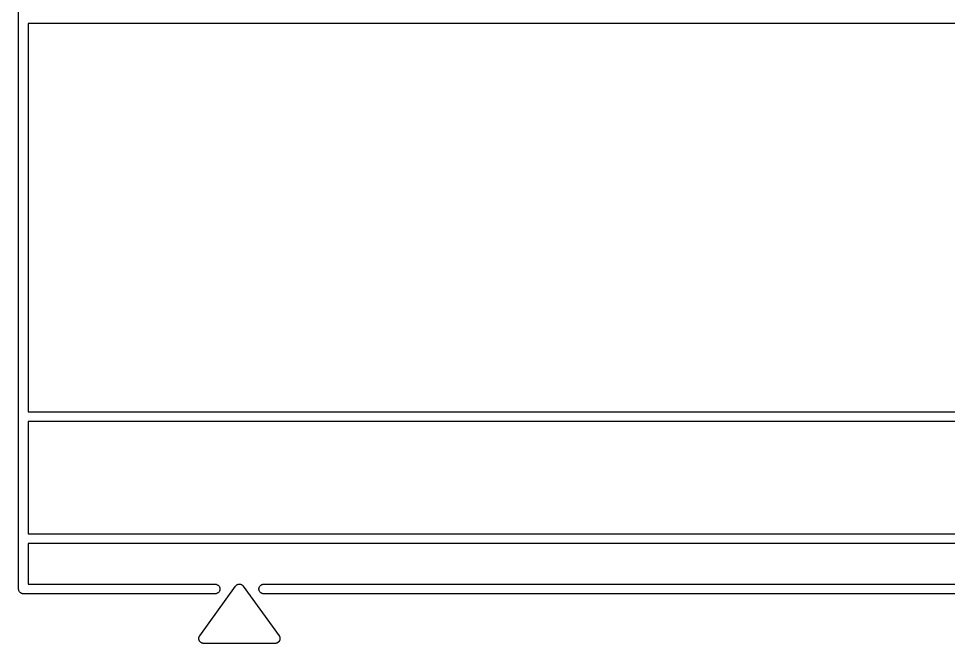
# Model space of a CAD drawing. Header units: metres. Extents: x 89 to 153, y -105 to 4.
# Drawn here: x 95.35 to 106.8, y -105.39 to -97.7 of the extents above; entities that cross this region are included whole.
import ezdxf

# ---------------------------------------------------------------- set-up
doc = ezdxf.new("R2010")
doc.units = ezdxf.units.M

msp = doc.modelspace()

# ---------------------------------------------------------------- linework, layer by layer
for points in [[(131.145, -104.16), (95.465, -104.16), (95.465, -104.16), (95.465, -104.16), (95.465, -104.16), (95.465, -104.16), (95.465, -104.16), (95.465, -104.16), (95.465, -104.16), (95.465, -104.16), (95.465, -104.16), (95.465, -104.16), (95.465, -104.16), (95.465, -104.16), (95.465, -104.16), (95.465, -104.16), (95.465, -104.16), (95.465, -104.16), (95.465, -104.16), (95.465, -104.16), (95.465, -104.16), (95.465, -104.16), (95.465, -104.16), (95.465, -104.16), (95.465, -104.16), (95.465, -104.16), (95.465, -104.16), (95.465, -104.16), (95.465, -104.16), (95.465, -104.16), (95.465, -104.16), (95.465, -104.16), (95.465, -104.16), (95.465, -104.16), (95.465, -104.16), (95.465, -104.16), (95.465, -104.16), (95.465, -104.16), (95.465, -104.16), (95.465, -104.16), (95.465, -104.16), (95.465, -104.16), (95.465, -104.16), (95.465, -104.16), (95.465, -104.16), (95.465, -104.16), (95.465, -104.16), (95.465, -104.16), (95.465, -104.16), (95.465, -104.16), (95.465, -104.16), (95.465, -104.16), (95.465, -104.16), (95.465, -104.16), (95.465, -104.16), (95.465, -104.16), (95.465, -104.16), (95.465, -104.16), (95.465, -104.16), (95.465, -104.16), (95.465, -104.16), (95.465, -104.16), (95.465, -104.16), (95.465, -104.16), (95.465, -104.16), (95.465, -104.16), (95.465, -104.16), (95.465, -104.16), (95.465, -104.16), (95.465, -104.16), (95.465, -104.16), (95.465, -104.16), (95.465, -104.16), (95.465, -104.16), (95.465, -104.16), (95.465, -104.16), (95.465, -104.16), (95.465, -104.16), (95.465, -104.16), (95.465, -104.16), (95.465, -104.16), (95.465, -104.16), (95.465, -104.16), (95.465, -104.16), (95.465, -104.16), (95.465, -104.16), (95.465, -104.16), (95.465, -104.16), (95.465, -104.16), (95.465, -104.16), (95.465, -104.16), (95.465, -104.16), (95.465, -104.16), (95.465, -104.16), (95.465, -104.16), (95.465, -104.16), (95.465, -104.16), (95.465, -104.16), (95.465, -104.16), (95.465, -104.66), (95.465, -104.66), (95.465, -104.66), (95.465, -104.66), (95.465, -104.66), (95.465, -104.66), (95.465, -104.66), (95.465, -104.66), (95.465, -104.66), (95.465, -104.66), (95.465, -104.66), (95.465, -104.66), (95.465, -104.66), (95.465, -104.66), (95.465, -104.66), (95.465, -104.66), (95.465, -104.66), (95.465, -104.66), (95.465, -104.66), (95.465, -104.66), (95.465, -104.66), (95.465, -104.66), (95.465, -104.66), (95.465, -104.66), (95.465, -104.66), (95.465, -104.66), (95.465, -104.66), (95.465, -104.66), (95.465, -104.66), (95.465, -104.66), (95.465, -104.66), (95.465, -104.66), (95.465, -104.66), (95.465, -104.66), (95.465, -104.66), (95.465, -104.66), (95.465, -104.66), (95.465, -104.66), (95.465, -104.66), (95.465, -104.66), (95.465, -104.66), (95.465, -104.66), (95.465, -104.66), (95.465, -104.66), (95.465, -104.66), (95.465, -104.66), (95.465, -104.66), (95.465, -104.66), (95.465, -104.66), (95.465, -104.66), (95.465, -104.66), (95.465, -104.66), (95.465, -104.66), (95.465, -104.66), (95.465, -104.66), (95.465, -104.66), (95.465, -104.66), (95.465, -104.66), (95.465, -104.66), (95.465, -104.66), (95.465, -104.66), (95.465, -104.66), (95.465, -104.66), (95.465, -104.66), (95.465, -104.66), (95.465, -104.66), (95.465, -104.66), (95.465, -104.66), (95.465, -104.66), (95.465, -104.66), (95.465, -104.66), (95.465, -104.66), (95.465, -104.66), (95.465, -104.66), (95.465, -104.66), (95.465, -104.66), (95.465, -104.66), (95.465, -104.66), (95.465, -104.66), (95.465, -104.66), (95.465, -104.66), (95.465, -104.66), (95.465, -104.66), (95.465, -104.66), (95.465, -104.66), (95.465, -104.66), (95.465, -104.66), (95.465, -104.66), (95.465, -104.66), (95.465, -104.66), (95.465, -104.66), (95.465, -104.66), (95.465, -104.66), (95.465, -104.66), (95.465, -104.66), (95.465, -104.66), (95.465, -104.66), (95.465, -104.66), (97.765, -104.66), (97.771, -104.661), (97.777, -104.662), (97.782, -104.663), (97.788, -104.665), (97.793, -104.667), (97.798, -104.671), (97.803, -104.674), (97.807, -104.678), (97.811, -104.682), (97.814, -104.687), (97.818, -104.692), (97.82, -104.697), (97.822, -104.703), (97.823, -104.708), (97.824, -104.714), (97.825, -104.72), (97.824, -104.726), (97.823, -104.732), (97.822, -104.737), (97.82, -104.743), (97.818, -104.748), (97.814, -104.753), (97.811, -104.758), (97.807, -104.762), (97.803, -104.766), (97.798, -104.769), (97.793, -104.773), (97.788, -104.775), (97.782, -104.777), (97.777, -104.778), (97.771, -104.779), (97.765, -104.78), (95.405, -104.78), (95.399, -104.779), (95.393, -104.778), (95.388, -104.777), (95.382, -104.775), (95.377, -104.773), (95.372, -104.769), (95.367, -104.766), (95.363, -104.762), (95.359, -104.758), (95.356, -104.753), (95.352, -104.748), (95.35, -104.743), (95.348, -104.737), (95.347, -104.732), (95.346, -104.726), (95.345, -104.72), (95.345, -94.68)], [(95.465, -97.76), (95.465, -97.76), (95.465, -97.76), (95.465, -97.76), (95.465, -97.76), (95.465, -97.76), (95.465, -97.76), (95.465, -97.76), (95.465, -97.76), (95.465, -97.76), (95.465, -97.76), (95.465, -97.76), (95.465, -97.76), (95.465, -97.76), (95.465, -97.76), (95.465, -97.76), (95.465, -97.76), (95.465, -97.76), (95.465, -97.76), (95.465, -97.76), (95.465, -97.76), (95.465, -97.76), (95.465, -97.76), (95.465, -97.76), (95.465, -97.76), (95.465, -97.76), (95.465, -97.76), (95.465, -97.76), (95.465, -97.76), (95.465, -97.76), (95.465, -97.76), (95.465, -97.76), (95.465, -97.76), (95.465, -97.76), (95.465, -97.76), (95.465, -97.76), (95.465, -97.76), (95.465, -97.76), (95.465, -97.76), (95.465, -97.76), (95.465, -97.76), (95.465, -97.76), (95.465, -97.76), (95.465, -97.76), (95.465, -97.76), (95.465, -97.76), (95.465, -97.76), (95.465, -97.76), (95.465, -97.76), (95.465, -97.76), (95.465, -97.76), (95.465, -97.76), (95.465, -97.76), (95.465, -97.76), (95.465, -97.76), (95.465, -97.76), (95.465, -97.76), (95.465, -97.76), (95.465, -97.76), (95.465, -97.76), (95.465, -97.76), (95.465, -97.76), (95.465, -97.76), (95.465, -97.76), (95.465, -97.76), (95.465, -97.76), (95.465, -97.76), (95.465, -97.76), (95.465, -97.76), (95.465, -97.76), (95.465, -97.76), (95.465, -97.76), (95.465, -97.76), (95.465, -97.76), (95.465, -97.76), (95.465, -97.76), (95.465, -97.76), (95.465, -97.76), (95.465, -97.76), (95.465, -97.76), (95.465, -97.76), (95.465, -97.76), (95.465, -97.76), (95.465, -97.76), (95.465, -97.76), (95.465, -97.76), (95.465, -97.76), (95.465, -97.76), (95.465, -97.76), (95.465, -97.76), (95.465, -97.76), (95.465, -97.76), (95.465, -97.76), (95.465, -97.76), (95.465, -97.76), (95.465, -97.76), (95.465, -97.76), (95.465, -102.54), (95.465, -102.54), (95.465, -102.54), (95.465, -102.54), (95.465, -102.54), (95.465, -102.54), (95.465, -102.54), (95.465, -102.54), (95.465, -102.54), (95.465, -102.54), (95.465, -102.54), (95.465, -102.54), (95.465, -102.54), (95.465, -102.54), (95.465, -102.54), (95.465, -102.54), (95.465, -102.54), (95.465, -102.54), (95.465, -102.54), (95.465, -102.54), (95.465, -102.54), (95.465, -102.54), (95.465, -102.54), (95.465, -102.54), (95.465, -102.54), (95.465, -102.54), (95.465, -102.54), (95.465, -102.54), (95.465, -102.54), (95.465, -102.54), (95.465, -102.54), (95.465, -102.54), (95.465, -102.54), (95.465, -102.54), (95.465, -102.54), (95.465, -102.54), (95.465, -102.54), (95.465, -102.54), (95.465, -102.54), (95.465, -102.54), (95.465, -102.54), (95.465, -102.54), (95.465, -102.54), (95.465, -102.54), (95.465, -102.54), (95.465, -102.54), (95.465, -102.54), (95.465, -102.54), (95.465, -102.54), (95.465, -102.54), (95.465, -102.54), (95.465, -102.54), (95.465, -102.54), (95.465, -102.54), (95.465, -102.54), (95.465, -102.54), (95.465, -102.54), (95.465, -102.54), (95.465, -102.54), (95.465, -102.54), (95.465, -102.54), (95.465, -102.54), (95.465, -102.54), (95.465, -102.54), (95.465, -102.54), (95.465, -102.54), (95.465, -102.54), (95.465, -102.54), (95.465, -102.54), (95.465, -102.54), (95.465, -102.54), (95.465, -102.54), (95.465, -102.54), (95.465, -102.54), (95.465, -102.54), (95.465, -102.54), (95.465, -102.54), (95.465, -102.54), (95.465, -102.54), (95.465, -102.54), (95.465, -102.54), (95.465, -102.54), (95.465, -102.54), (95.465, -102.54), (95.465, -102.54), (95.465, -102.54), (95.465, -102.54), (95.465, -102.54), (95.465, -102.54), (95.465, -102.54), (95.465, -102.54), (95.465, -102.54), (95.465, -102.54), (95.465, -102.54), (95.465, -102.54), (95.465, -102.54), (95.465, -102.54), (95.465, -102.54), (108.087, -102.54)], [(131.145, -97.76), (95.465, -97.76), (95.465, -97.76)], [(95.465, -102.66), (95.465, -102.66), (95.465, -102.66), (95.465, -102.66), (95.465, -102.66), (95.465, -102.66), (95.465, -102.66), (95.465, -102.66), (95.465, -102.66), (95.465, -102.66), (95.465, -102.66), (95.465, -102.66), (95.465, -102.66), (95.465, -102.66), (95.465, -102.66), (95.465, -102.66), (95.465, -102.66), (95.465, -102.66), (95.465, -102.66), (95.465, -102.66), (95.465, -102.66), (95.465, -102.66), (95.465, -102.66), (95.465, -102.66), (95.465, -102.66), (95.465, -102.66), (95.465, -102.66), (95.465, -102.66), (95.465, -102.66), (95.465, -102.66), (95.465, -102.66), (95.465, -102.66), (95.465, -102.66), (95.465, -102.66), (95.465, -102.66), (95.465, -102.66), (95.465, -102.66), (95.465, -102.66), (95.465, -102.66), (95.465, -102.66), (95.465, -102.66), (95.465, -102.66), (95.465, -102.66), (95.465, -102.66), (95.465, -102.66), (95.465, -102.66), (95.465, -102.66), (95.465, -102.66), (95.465, -102.66), (95.465, -102.66), (95.465, -102.66), (95.465, -102.66), (95.465, -102.66), (95.465, -102.66), (95.465, -102.66), (95.465, -102.66), (95.465, -102.66), (95.465, -102.66), (95.465, -102.66), (95.465, -102.66), (95.465, -102.66), (95.465, -102.66), (95.465, -102.66), (95.465, -102.66), (95.465, -102.66), (95.465, -102.66), (95.465, -102.66), (95.465, -102.66), (95.465, -102.66), (95.465, -102.66), (95.465, -102.66), (95.465, -102.66), (95.465, -102.66), (95.465, -102.66), (95.465, -102.66), (95.465, -102.66), (95.465, -102.66), (95.465, -102.66), (95.465, -102.66), (95.465, -102.66), (95.465, -102.66), (95.465, -102.66), (95.465, -102.66), (95.465, -102.66), (95.465, -102.66), (95.465, -102.66), (95.465, -102.66), (95.465, -102.66), (95.465, -102.66), (95.465, -102.66), (95.465, -102.66), (95.465, -102.66), (95.465, -102.66), (95.465, -102.66), (95.465, -102.66), (95.465, -102.66), (95.465, -102.66), (95.465, -104.04), (95.465, -104.04), (95.465, -104.04), (95.465, -104.04), (95.465, -104.04), (95.465, -104.04), (95.465, -104.04), (95.465, -104.04), (95.465, -104.04), (95.465, -104.04), (95.465, -104.04), (95.465, -104.04), (95.465, -104.04), (95.465, -104.04), (95.465, -104.04), (95.465, -104.04), (95.465, -104.04), (95.465, -104.04), (95.465, -104.04), (95.465, -104.04), (95.465, -104.04), (95.465, -104.04), (95.465, -104.04), (95.465, -104.04), (95.465, -104.04), (95.465, -104.04), (95.465, -104.04), (95.465, -104.04), (95.465, -104.04), (95.465, -104.04), (95.465, -104.04), (95.465, -104.04), (95.465, -104.04), (95.465, -104.04), (95.465, -104.04), (95.465, -104.04), (95.465, -104.04), (95.465, -104.04), (95.465, -104.04), (95.465, -104.04), (95.465, -104.04), (95.465, -104.04), (95.465, -104.04), (95.465, -104.04), (95.465, -104.04), (95.465, -104.04), (95.465, -104.04), (95.465, -104.04), (95.465, -104.04), (95.465, -104.04), (95.465, -104.04), (95.465, -104.04), (95.465, -104.04), (95.465, -104.04), (95.465, -104.04), (95.465, -104.04), (95.465, -104.04), (95.465, -104.04), (95.465, -104.04), (95.465, -104.04), (95.465, -104.04), (95.465, -104.04), (95.465, -104.04), (95.465, -104.04), (95.465, -104.04), (95.465, -104.04), (95.465, -104.04), (95.465, -104.04), (95.465, -104.04), (95.465, -104.04), (95.465, -104.04), (95.465, -104.04), (95.465, -104.04), (95.465, -104.04), (95.465, -104.04), (95.465, -104.04), (95.465, -104.04), (95.465, -104.04), (95.465, -104.04), (95.465, -104.04), (95.465, -104.04), (95.465, -104.04), (95.465, -104.04), (95.465, -104.04), (95.465, -104.04), (95.465, -104.04), (95.465, -104.04), (95.465, -104.04), (95.465, -104.04), (95.465, -104.04), (95.465, -104.04), (95.465, -104.04), (95.465, -104.04), (95.465, -104.04), (95.465, -104.04), (95.465, -104.04), (95.465, -104.04), (95.465, -104.04), (131.145, -104.04)], [(108.087, -102.66), (95.465, -102.66), (95.465, -102.66)], [(97.625, -105.39), (97.619, -105.389), (97.613, -105.388), (97.607, -105.387), (97.602, -105.385), (97.597, -105.382), (97.591, -105.379), (97.587, -105.376), (97.582, -105.372), (97.578, -105.367), (97.575, -105.362), (97.572, -105.357), (97.57, -105.352), (97.568, -105.346), (97.566, -105.34), (97.566, -105.334), (97.565, -105.328), (97.566, -105.323), (97.567, -105.317), (97.569, -105.311), (97.571, -105.305), (97.573, -105.3), (97.577, -105.295), (98.017, -104.685), (98.02, -104.681), (98.025, -104.676), (98.029, -104.673), (98.034, -104.669), (98.039, -104.666), (98.045, -104.664), (98.05, -104.662), (98.056, -104.661), (98.062, -104.661), (98.068, -104.661), (98.074, -104.661), (98.08, -104.662), (98.085, -104.664), (98.091, -104.666), (98.096, -104.669), (98.101, -104.673), (98.105, -104.676), (98.11, -104.681), (98.113, -104.685), (98.553, -105.295), (98.554, -105.296), (98.554, -105.296), (98.554, -105.296), (98.554, -105.296), (98.554, -105.296), (98.554, -105.296), (98.554, -105.296), (98.554, -105.296), (98.554, -105.297), (98.555, -105.299), (98.555, -105.299), (98.555, -105.299), (98.555, -105.299), (98.555, -105.299), (98.555, -105.299), (98.555, -105.299), (98.556, -105.3), (98.557, -105.301), (98.557, -105.301), (98.557, -105.301), (98.557, -105.301), (98.557, -105.301), (98.557, -105.301), (98.557, -105.301), (98.557, -105.301), (98.558, -105.302), (98.558, -105.304), (98.558, -105.304), (98.558, -105.304), (98.558, -105.304), (98.558, -105.304), (98.558, -105.304), (98.558, -105.304), (98.559, -105.305), (98.56, -105.306), (98.56, -105.306), (98.56, -105.306), (98.56, -105.306), (98.56, -105.306), (98.56, -105.306), (98.56, -105.306), (98.56, -105.306), (98.56, -105.307), (98.561, -105.309), (98.561, -105.309), (98.561, -105.309), (98.561, -105.309), (98.561, -105.309), (98.561, -105.309), (98.561, -105.309), (98.561, -105.311), (98.562, -105.312), (98.562, -105.312), (98.562, -105.312), (98.562, -105.312), (98.562, -105.312), (98.562, -105.312), (98.562, -105.312), (98.562, -105.312), (98.562, -105.313), (98.562, -105.315), (98.562, -105.315), (98.562, -105.315), (98.562, -105.315), (98.562, -105.315), (98.562, -105.315), (98.562, -105.315), (98.563, -105.316), (98.563, -105.317), (98.563, -105.317), (98.563, -105.317), (98.563, -105.317), (98.563, -105.317), (98.563, -105.317), (98.563, -105.317), (98.563, -105.317), (98.563, -105.318), (98.564, -105.32), (98.564, -105.32), (98.564, -105.32), (98.564, -105.32), (98.564, -105.32), (98.564, -105.32), (98.564, -105.32), (98.564, -105.322), (98.564, -105.323), (98.564, -105.323), (98.564, -105.323), (98.564, -105.323), (98.564, -105.323), (98.564, -105.323), (98.564, -105.323), (98.564, -105.323), (98.564, -105.324), (98.564, -105.326), (98.564, -105.326), (98.564, -105.326), (98.564, -105.326), (98.564, -105.326), (98.564, -105.326), (98.564, -105.326), (98.564, -105.328), (98.564, -105.329), (98.564, -105.329), (98.564, -105.329), (98.564, -105.329), (98.564, -105.329), (98.564, -105.329), (98.564, -105.329), (98.564, -105.329), (98.565, -105.33), (98.564, -105.332), (98.564, -105.332), (98.564, -105.332), (98.564, -105.332), (98.564, -105.332), (98.564, -105.332), (98.564, -105.332), (98.564, -105.334), (98.564, -105.335), (98.564, -105.335), (98.564, -105.335), (98.564, -105.335), (98.564, -105.335), (98.564, -105.335), (98.564, -105.335), (98.564, -105.335), (98.564, -105.336), (98.564, -105.338), (98.564, -105.338), (98.564, -105.338), (98.564, -105.338), (98.564, -105.338), (98.564, -105.338), (98.564, -105.338), (98.564, -105.34), (98.564, -105.341), (98.564, -105.341), (98.564, -105.341), (98.564, -105.341), (98.564, -105.341), (98.564, -105.341), (98.564, -105.341), (98.564, -105.341), (98.563, -105.342), (98.563, -105.343), (98.563, -105.343), (98.563, -105.343), (98.563, -105.343), (98.563, -105.343), (98.563, -105.343), (98.563, -105.343), (98.563, -105.345), (98.562, -105.346), (98.562, -105.346), (98.562, -105.346), (98.562, -105.346), (98.562, -105.346), (98.562, -105.346), (98.562, -105.346), (98.562, -105.346), (98.562, -105.347), (98.561, -105.349), (98.561, -105.349), (98.561, -105.349), (98.561, -105.349), (98.561, -105.349), (98.561, -105.349), (98.561, -105.349), (98.561, -105.351), (98.56, -105.352), (98.56, -105.352), (98.56, -105.352), (98.56, -105.352), (98.56, -105.352), (98.56, -105.352), (98.56, -105.352), (98.56, -105.352), (98.56, -105.353), (98.559, -105.354), (98.559, -105.354), (98.559, -105.354), (98.559, -105.354), (98.559, -105.354), (98.559, -105.354), (98.559, -105.354), (98.558, -105.356), (98.558, -105.357), (98.558, -105.357), (98.558, -105.357), (98.558, -105.357), (98.558, -105.357), (98.558, -105.357), (98.558, -105.357), (98.558, -105.357), (98.558, -105.358), (98.557, -105.36), (98.557, -105.36), (98.557, -105.36), (98.557, -105.36), (98.557, -105.36), (98.557, -105.36), (98.557, -105.36), (98.556, -105.361), (98.555, -105.362), (98.555, -105.362), (98.555, -105.362), (98.555, -105.362), (98.555, -105.362), (98.555, -105.362), (98.555, -105.362), (98.555, -105.362), (98.554, -105.363), (98.553, -105.365), (98.553, -105.365), (98.553, -105.365), (98.553, -105.365), (98.553, -105.365), (98.553, -105.365), (98.553, -105.365), (98.552, -105.366), (98.552, -105.367), (98.552, -105.367), (98.552, -105.367), (98.552, -105.367), (98.552, -105.367), (98.552, -105.367), (98.552, -105.367), (98.552, -105.367), (98.551, -105.368), (98.55, -105.369), (98.55, -105.369), (98.55, -105.369), (98.55, -105.369), (98.55, -105.369), (98.55, -105.369), (98.55, -105.369), (98.549, -105.371), (98.548, -105.371), (98.548, -105.371), (98.548, -105.371), (98.548, -105.371), (98.548, -105.371), (98.548, -105.371), (98.548, -105.371), (98.548, -105.371), (98.547, -105.372), (98.546, -105.373), (98.546, -105.373), (98.546, -105.373), (98.546, -105.373), (98.546, -105.373), (98.546, -105.373), (98.546, -105.373), (98.544, -105.375), (98.544, -105.375), (98.544, -105.375), (98.544, -105.375), (98.544, -105.375), (98.544, -105.375), (98.544, -105.375), (98.544, -105.375), (98.544, -105.375), (98.543, -105.376), (98.541, -105.377), (98.541, -105.377), (98.541, -105.377), (98.541, -105.377), (98.541, -105.377), (98.541, -105.377), (98.541, -105.377), (98.54, -105.378), (98.539, -105.379), (98.539, -105.379), (98.539, -105.379), (98.539, -105.379), (98.539, -105.379), (98.539, -105.379), (98.539, -105.379), (98.539, -105.379), (98.538, -105.379), (98.536, -105.38), (98.536, -105.38), (98.536, -105.38), (98.536, -105.38), (98.536, -105.38), (98.536, -105.38), (98.536, -105.38), (98.535, -105.381), (98.534, -105.382), (98.534, -105.382), (98.534, -105.382), (98.534, -105.382), (98.534, -105.382), (98.534, -105.382), (98.534, -105.382), (98.534, -105.382), (98.533, -105.383), (98.531, -105.383), (98.531, -105.383), (98.531, -105.383), (98.531, -105.383), (98.531, -105.383), (98.531, -105.383), (98.531, -105.383), (98.53, -105.384), (98.529, -105.385), (98.529, -105.385), (98.529, -105.385), (98.529, -105.385), (98.529, -105.385), (98.529, -105.385), (98.529, -105.385), (98.529, -105.385), (98.528, -105.385), (98.526, -105.386), (98.526, -105.386), (98.526, -105.386), (98.526, -105.386), (98.526, -105.386), (98.526, -105.386), (98.526, -105.386), (98.524, -105.386), (98.523, -105.387), (98.523, -105.387), (98.523, -105.387), (98.523, -105.387), (98.523, -105.387), (98.523, -105.387), (98.523, -105.387), (98.523, -105.387), (98.522, -105.387), (98.52, -105.387), (98.52, -105.387), (98.52, -105.387), (98.52, -105.387), (98.52, -105.387), (98.52, -105.387), (98.52, -105.387), (98.519, -105.388), (98.518, -105.388), (98.518, -105.388), (98.518, -105.388), (98.518, -105.388), (98.518, -105.388), (98.518, -105.388), (98.518, -105.388), (98.518, -105.388), (98.517, -105.388), (98.515, -105.389), (98.515, -105.389), (98.515, -105.389), (98.515, -105.389), (98.515, -105.389), (98.515, -105.389), (98.515, -105.389), (98.513, -105.389), (98.512, -105.389), (98.512, -105.389), (98.512, -105.389), (98.512, -105.389), (98.512, -105.389), (98.512, -105.389), (98.512, -105.389), (98.512, -105.389), (98.511, -105.389), (98.509, -105.389), (98.509, -105.389), (98.509, -105.389), (98.509, -105.389), (98.509, -105.389), (98.509, -105.389), (98.509, -105.389), (98.507, -105.389), (98.506, -105.389), (98.506, -105.389), (98.506, -105.389), (98.506, -105.389), (98.506, -105.389), (98.506, -105.389), (98.506, -105.389), (98.506, -105.389), (98.505, -105.39), (97.625, -105.39)], [(131.205, -104.78), (98.365, -104.78), (98.359, -104.779), (98.353, -104.778), (98.348, -104.777), (98.342, -104.775), (98.337, -104.773), (98.332, -104.769), (98.327, -104.766), (98.323, -104.762), (98.319, -104.758), (98.316, -104.753), (98.312, -104.748), (98.31, -104.743), (98.308, -104.737), (98.307, -104.732), (98.306, -104.726), (98.305, -104.72), (98.306, -104.714), (98.307, -104.708), (98.308, -104.703), (98.31, -104.697), (98.312, -104.692), (98.316, -104.687), (98.319, -104.682), (98.323, -104.678), (98.327, -104.674), (98.332, -104.671), (98.337, -104.667), (98.342, -104.665), (98.348, -104.663), (98.353, -104.662), (98.359, -104.661), (98.365, -104.66), (131.145, -104.66)]]:
    msp.add_lwpolyline(points)

doc.saveas('drawing.dxf')
